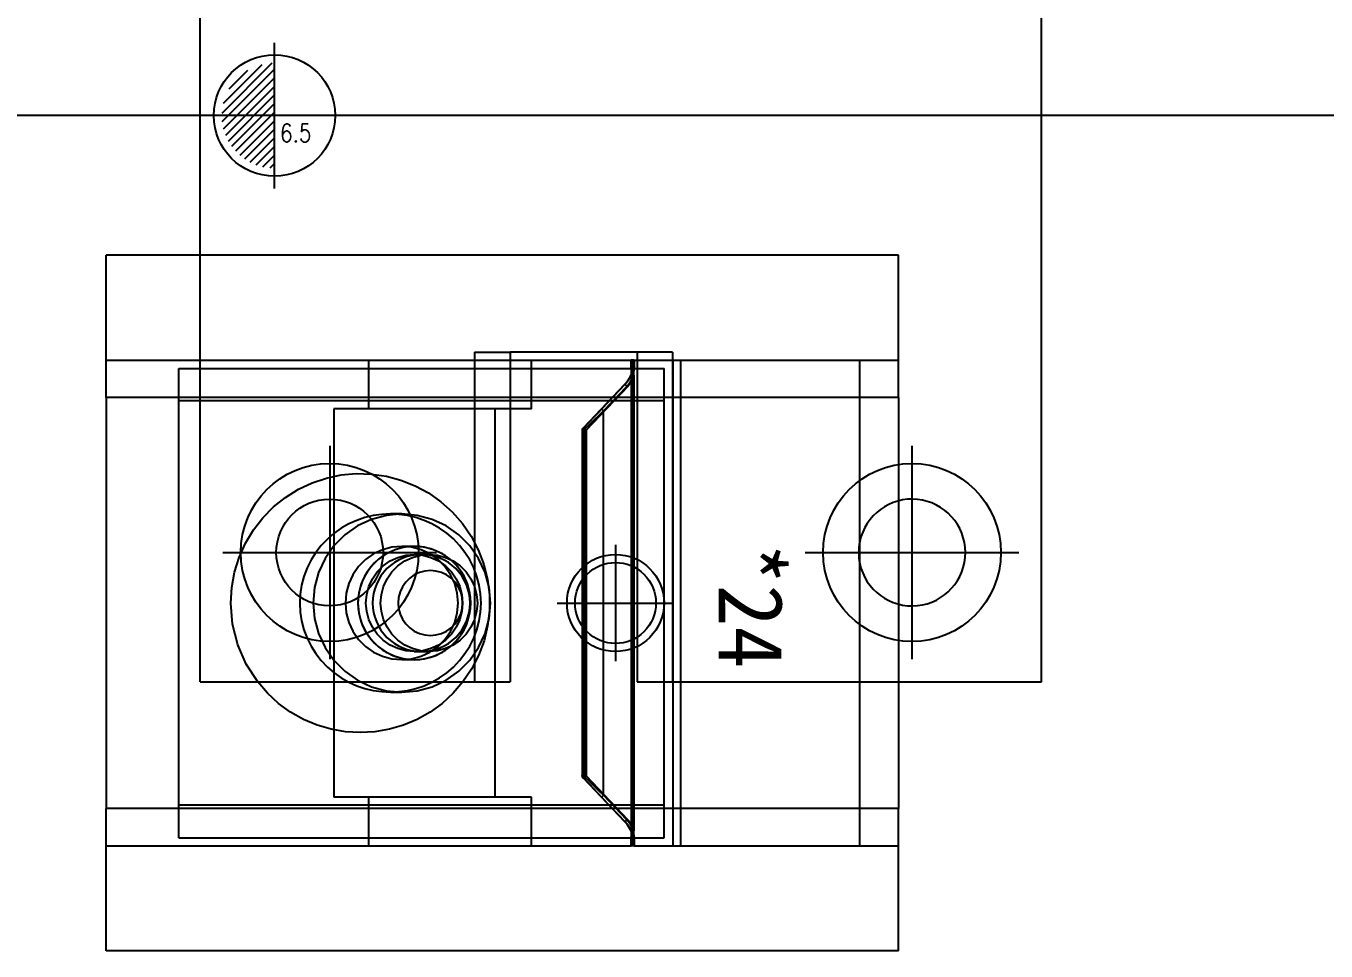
# Model space of a CAD drawing. Header units: millimetres. Extents: x 632 to 3922, y 1402 to 2001.
# Drawn here: x 3127.75 to 3167.94, y 1837.88 to 1866.45 of the extents above; entities that cross this region are included whole.
import ezdxf
from ezdxf.enums import TextEntityAlignment as Align
from ezdxf.lldxf.tags import DXFTag

# ---------------------------------------------------------------- set-up
doc = ezdxf.new("R2010")
doc.units = ezdxf.units.MM
for name, color, linetype in [('4', 4, 'Continuous'), ('7', 7, 'Continuous'), ('8', 8, 'Continuous'), ('CE', 1, 'CENTER'), ('H1', 2, 'HIDDEN')]:
    doc.layers.add(name, color=color, linetype=linetype)
doc.styles.add('JM_Standard', font='', dxfattribs={"height": 3})
doc.styles.add('ROMANS', font='romans.shx', dxfattribs={"width": 0.8, "height": 3})
doc.styles.get('JM_Standard').set_extended_font_data('DotumChe')
tags = doc.linetypes.add('CENTER', pattern=[2, 1.25, -0.25, 0.25, -0.25]).pattern_tags.tags
tags[10:11] = [DXFTag(74, 4), DXFTag(75, 0), DXFTag(340, '0'), DXFTag(46, 1.0), DXFTag(50, 0.0), DXFTag(44, 0.0), DXFTag(45, 0.0)]
tags[8:9] = [DXFTag(74, 4), DXFTag(75, 0), DXFTag(340, '0'), DXFTag(46, 1.0), DXFTag(50, 0.0), DXFTag(44, 0.0), DXFTag(45, 0.0)]
tags[6:7] = [DXFTag(74, 4), DXFTag(75, 0), DXFTag(340, '0'), DXFTag(46, 1.0), DXFTag(50, 0.0), DXFTag(44, 0.0), DXFTag(45, 0.0)]
tags[4:5] = [DXFTag(74, 4), DXFTag(75, 0), DXFTag(340, '0'), DXFTag(46, 1.0), DXFTag(50, 0.0), DXFTag(44, 0.0), DXFTag(45, 0.0)]
tags = doc.linetypes.add('HIDDEN', pattern=[0.375, 0.25, -0.125]).pattern_tags.tags
tags[6:7] = [DXFTag(74, 4), DXFTag(75, 0), DXFTag(340, '0'), DXFTag(46, 1.0), DXFTag(50, 0.0), DXFTag(44, 0.0), DXFTag(45, 0.0)]
tags[4:5] = [DXFTag(74, 4), DXFTag(75, 0), DXFTag(340, '0'), DXFTag(46, 1.0), DXFTag(50, 0.0), DXFTag(44, 0.0), DXFTag(45, 0.0)]

msp = doc.modelspace()

# ---------------------------------------------------------------- hatches: boundary and pattern name
at = {"layer": '4'}
h = msp.add_hatch(dxfattribs=at)
h.set_pattern_fill('LINE', color=256, scale=1.5, angle=45, style=0)
h.set_pattern_definition([(45, (9175.13579, -1811.62432), (-0.1325825215, 0.1325825215), [])])
edge = h.paths.add_edge_path()
edge.add_line((3135.435, 1863.687), (3135.435, 1865.312))
edge.add_arc((3135.435, 1863.687), 1.625, 90, 270)
edge.add_line((3135.435, 1862.062), (3135.435, 1863.687))

# ---------------------------------------------------------------- linework, layer by layer
at = {"layer": '7'}
for p, q in [((3133.14, 1846.187), (3133.14, 1881.187)), ((3159.14, 1846.187), (3159.14, 1881.187)), ((3133.14, 1859.377), (3130.226, 1859.377)), ((3130.226, 1854.977), (3130.226, 1859.377)), ((3142.714, 1856.377), (3142.714, 1856.127)), ((3147.734, 1856.377), (3142.714, 1856.377)), ((3146.641, 1856.377), (3146.641, 1856.127)), ((3147.734, 1856.377), (3147.734, 1856.127)), ((3142.714, 1856.127), (3142.714, 1846.187)), ((3142.714, 1856.127), (3146.461, 1856.127)), ((3146.461, 1855.845), (3146.461, 1855.698)), ((3146.538, 1856.127), (3146.552, 1856.127)), ((3146.552, 1856.127), (3146.552, 1856.08)), ((3146.552, 1856.127), (3147.984, 1856.127)), ((3147.984, 1856.127), (3153.524, 1856.127)), ((3153.524, 1841.127), (3153.524, 1856.127)), ((3144.984, 1854.039), (3146.268, 1855.389)), ((3146.461, 1855.698), (3146.461, 1855.682)), ((3133.14, 1854.977), (3130.226, 1854.977)), ((3130.226, 1854.977), (3130.226, 1842.277)), ((3132.476, 1854.877), (3132.476, 1854.977)), ((3132.476, 1842.377), (3132.476, 1854.877)), ((3133.14, 1854.877), (3132.476, 1854.877)), ((3144.942, 1853.953), (3144.942, 1843.3)), ((3144.981, 1854.036), (3144.967, 1854.02)), ((3154.726, 1851.784), (3154.726, 1848.589)), ((3133.14, 1846.187), (3142.714, 1846.187)), ((3153.524, 1846.187), (3159.14, 1846.187)), ((3154.726, 1846.187), (3154.726, 1842.277)), ((3144.967, 1843.233), (3144.981, 1843.218)), ((3146.268, 1841.864), (3144.984, 1843.215)), ((3138.355, 1842.627), (3137.266, 1842.627)), ((3138.355, 1841.127), (3138.355, 1842.627)), ((3138.355, 1842.277), (3130.226, 1842.277)), ((3130.226, 1837.877), (3130.226, 1842.277)), ((3138.355, 1842.377), (3132.476, 1842.377)), ((3132.476, 1842.277), (3132.476, 1842.377)), ((3154.726, 1842.277), (3153.524, 1842.277)), ((3154.726, 1837.877), (3154.726, 1842.277)), ((3146.461, 1841.571), (3146.461, 1841.555)), ((3146.461, 1841.555), (3146.461, 1841.408)), ((3138.355, 1841.127), (3146.461, 1841.127)), ((3146.538, 1841.127), (3146.552, 1841.127)), ((3146.552, 1841.173), (3146.552, 1841.127)), ((3146.552, 1841.127), (3147.984, 1841.127)), ((3147.984, 1841.127), (3153.524, 1841.127)), ((3154.726, 1837.877), (3130.226, 1837.877))]:
    msp.add_line(p, q, dxfattribs=at)
for points in [[(3146.461, 1855.845, 0), (3146.461, 1856.127, 0)], [(3146.476, 1856.127, 0), (3146.461, 1856.127, 0)], [(3146.465, 1855.69, 0), (3146.476, 1855.718, 0), (3146.488, 1855.75, 0), (3146.499, 1855.785, 0), (3146.505, 1855.807, 0), (3146.514, 1855.84, 0), (3146.523, 1855.882, 0), (3146.531, 1855.929, 0), (3146.537, 1855.971, 0), (3146.54, 1856.007, 0)], [(3146.496, 1856.127, 0), (3146.496, 1856.127, 0), (3146.489, 1856.127, 0), (3146.482, 1856.127, 0), (3146.476, 1856.127, 0)], [(3146.538, 1856.127, 0), (3146.537, 1856.127, 0), (3146.536, 1856.127, 0), (3146.534, 1856.127, 0), (3146.532, 1856.127, 0), (3146.528, 1856.127, 0), (3146.524, 1856.127, 0), (3146.52, 1856.127, 0), (3146.515, 1856.127, 0), (3146.509, 1856.127, 0), (3146.503, 1856.127, 0), (3146.496, 1856.127, 0)], [(3146.54, 1856.007, 0), (3146.541, 1856.026, 0), (3146.542, 1856.042, 0), (3146.542, 1856.057, 0), (3146.542, 1856.07, 0), (3146.542, 1856.08, 0)], [(3146.268, 1855.389, 0), (3146.306, 1855.432, 0), (3146.343, 1855.477, 0), (3146.377, 1855.526, 0), (3146.409, 1855.578, 0), (3146.438, 1855.632, 0), (3146.465, 1855.69, 0)], [(3146.465, 1841.563, 0), (3146.438, 1841.621, 0), (3146.409, 1841.675, 0), (3146.377, 1841.727, 0), (3146.343, 1841.776, 0), (3146.306, 1841.821, 0), (3146.268, 1841.864, 0)], [(3146.461, 1841.127, 0), (3146.461, 1841.408, 0)], [(3146.542, 1841.196, 0), (3146.542, 1841.211, 0), (3146.541, 1841.227, 0), (3146.54, 1841.246, 0), (3146.537, 1841.282, 0), (3146.531, 1841.324, 0), (3146.523, 1841.371, 0), (3146.512, 1841.421, 0), (3146.503, 1841.456, 0), (3146.492, 1841.49, 0), (3146.478, 1841.529, 0), (3146.465, 1841.563, 0)], [(3146.476, 1841.127, 0), (3146.461, 1841.127, 0)], [(3146.496, 1841.127, 0), (3146.496, 1841.127, 0), (3146.489, 1841.127, 0), (3146.482, 1841.127, 0), (3146.476, 1841.127, 0)], [(3146.538, 1841.127, 0), (3146.537, 1841.127, 0), (3146.536, 1841.127, 0), (3146.534, 1841.127, 0), (3146.532, 1841.127, 0), (3146.528, 1841.127, 0), (3146.524, 1841.127, 0), (3146.52, 1841.127, 0), (3146.515, 1841.127, 0), (3146.509, 1841.127, 0), (3146.503, 1841.127, 0), (3146.496, 1841.127, 0)], [(3146.542, 1841.173, 0), (3146.542, 1841.184, 0), (3146.542, 1841.196, 0)]]:
    msp.add_polyline3d(points, dxfattribs=at)
for centre, radius in [((3135.435, 1863.687), 1.875), ((3137.14, 1850.187), 1.65)]:
    msp.add_circle(centre, radius, dxfattribs=at)
for centre, radius, start, end in [((3145.043, 1853.953), 0.1, 138.774, 180), ((3145.057, 1853.969), 0.1, 136.4441, 138.774), ((3155.14, 1850.187), 1.65, 0, 168.2735), ((3155.14, 1850.187), 1.65, 191.7265, 0), ((3145.043, 1843.3), 0.1, 180, 221.226), ((3145.057, 1843.284), 0.1, 221.226, 223.5559)]:
    msp.add_arc(centre, radius, start, end, dxfattribs=at)
at = {"layer": '8'}
for p, q in [((3146.461, 1855.845), (3146.484, 1855.869)), ((3146.484, 1855.869), (3146.52, 1855.869)), ((3146.484, 1855.869), (3146.484, 1855.739)), ((3146.552, 1856.08), (3146.542, 1856.08)), ((3147.984, 1856.127), (3147.984, 1841.127)), ((3146.274, 1855.389), (3145.551, 1854.63)), ((3146.268, 1855.389), (3146.274, 1855.389)), ((3145.603, 1854.561), (3146.326, 1855.32)), ((3145.603, 1842.692), (3145.603, 1854.561)), ((3144.976, 1853.953), (3144.942, 1853.953)), ((3145.019, 1854.073), (3144.97, 1854.023)), ((3144.97, 1854.023), (3144.984, 1854.039)), ((3144.976, 1853.953), (3145.024, 1854.004)), ((3144.976, 1843.3), (3144.976, 1853.953)), ((3145.024, 1854.004), (3145.024, 1843.249)), ((3144.976, 1843.3), (3144.942, 1843.3)), ((3144.984, 1843.215), (3144.97, 1843.231)), ((3144.97, 1843.231), (3145.019, 1843.18)), ((3145.024, 1843.249), (3144.976, 1843.3)), ((3145.551, 1842.623), (3146.274, 1841.864)), ((3146.326, 1841.933), (3145.603, 1842.692)), ((3146.274, 1841.864), (3146.268, 1841.864)), ((3146.484, 1841.385), (3146.461, 1841.408)), ((3146.484, 1841.514), (3146.484, 1841.385)), ((3146.484, 1841.385), (3146.52, 1841.385)), ((3146.542, 1841.173), (3146.552, 1841.173))]:
    msp.add_line(p, q, dxfattribs=at)
for points in [[(3146.552, 1856.08, 0), (3146.55, 1856.028, 0), (3146.546, 1855.971, 0), (3146.537, 1855.91, 0), (3146.523, 1855.845, 0), (3146.504, 1855.777, 0), (3146.479, 1855.707, 0), (3146.448, 1855.637, 0), (3146.411, 1855.571, 0), (3146.37, 1855.507, 0), (3146.324, 1855.446, 0), (3146.274, 1855.389, 0)], [(3146.326, 1855.32, 0), (3146.371, 1855.372, 0), (3146.412, 1855.427, 0), (3146.448, 1855.486, 0), (3146.48, 1855.548, 0), (3146.506, 1855.613, 0), (3146.528, 1855.681, 0), (3146.544, 1855.746, 0), (3146.555, 1855.812, 0), (3146.561, 1855.878, 0), (3146.563, 1855.945, 0), (3146.56, 1856.012, 0), (3146.552, 1856.08, 0)], [(3146.476, 1856.127, 0), (3146.484, 1855.869, 0)], [(3146.538, 1856.016, 0), (3146.538, 1856.127, 0)], [(3146.538, 1855.982, 0), (3146.538, 1856.016, 0)], [(3146.274, 1855.389, 0), (3146.273, 1855.388, 0), (3146.273, 1855.387, 0), (3146.274, 1855.385, 0), (3146.274, 1855.383, 0), (3146.275, 1855.381, 0), (3146.277, 1855.378, 0), (3146.278, 1855.376, 0), (3146.28, 1855.372, 0), (3146.283, 1855.369, 0), (3146.285, 1855.365, 0), (3146.288, 1855.362, 0), (3146.292, 1855.357, 0), (3146.295, 1855.353, 0), (3146.299, 1855.349, 0), (3146.303, 1855.344, 0), (3146.307, 1855.34, 0), (3146.312, 1855.335, 0), (3146.316, 1855.33, 0), (3146.321, 1855.325, 0), (3146.326, 1855.32, 0)], [(3145.551, 1854.63, 0), (3145.424, 1854.496, 0), (3145.292, 1854.358, 0), (3145.156, 1854.216, 0), (3145.019, 1854.073, 0)], [(3145.024, 1854.004, 0), (3145.171, 1854.145, 0), (3145.318, 1854.286, 0), (3145.462, 1854.425, 0), (3145.603, 1854.561, 0)], [(3145.551, 1854.63, 0), (3145.551, 1854.627, 0), (3145.553, 1854.622, 0), (3145.557, 1854.615, 0), (3145.563, 1854.606, 0), (3145.57, 1854.596, 0), (3145.58, 1854.585, 0), (3145.591, 1854.574, 0), (3145.603, 1854.562, 0), (3145.603, 1854.561, 0)], [(3144.976, 1853.953, 0), (3144.969, 1853.967, 0), (3144.964, 1853.981, 0), (3144.962, 1853.993, 0), (3144.962, 1854.005, 0), (3144.965, 1854.014, 0), (3144.97, 1854.022, 0), (3144.97, 1854.023, 0)], [(3144.97, 1854.023, 0), (3144.967, 1854.02, 0)], [(3144.981, 1854.036, 0), (3144.984, 1854.039, 0)], [(3145.019, 1854.073, 0), (3145.014, 1854.065, 0), (3145.011, 1854.056, 0), (3145.011, 1854.044, 0), (3145.013, 1854.032, 0), (3145.017, 1854.018, 0), (3145.024, 1854.005, 0), (3145.024, 1854.004, 0)], [(3144.97, 1843.231, 0), (3144.965, 1843.238, 0), (3144.962, 1843.248, 0), (3144.962, 1843.259, 0), (3144.964, 1843.272, 0), (3144.968, 1843.285, 0), (3144.975, 1843.299, 0), (3144.976, 1843.3, 0)], [(3144.97, 1843.231, 0), (3144.967, 1843.233, 0)], [(3144.981, 1843.218, 0), (3144.984, 1843.215, 0)], [(3145.024, 1843.249, 0), (3145.018, 1843.235, 0), (3145.013, 1843.222, 0), (3145.011, 1843.209, 0), (3145.011, 1843.198, 0), (3145.014, 1843.188, 0), (3145.019, 1843.18, 0), (3145.019, 1843.18, 0)], [(3145.019, 1843.18, 0), (3145.156, 1843.037, 0), (3145.292, 1842.895, 0), (3145.424, 1842.757, 0), (3145.551, 1842.623, 0)], [(3145.603, 1842.692, 0), (3145.462, 1842.828, 0), (3145.318, 1842.967, 0), (3145.171, 1843.108, 0), (3145.024, 1843.249, 0)], [(3145.603, 1842.692, 0), (3145.591, 1842.68, 0), (3145.58, 1842.668, 0), (3145.571, 1842.657, 0), (3145.563, 1842.647, 0), (3145.557, 1842.639, 0), (3145.553, 1842.632, 0), (3145.551, 1842.626, 0), (3145.551, 1842.623, 0), (3145.551, 1842.623, 0)], [(3146.326, 1841.933, 0), (3146.321, 1841.928, 0), (3146.316, 1841.923, 0), (3146.312, 1841.918, 0), (3146.307, 1841.914, 0), (3146.303, 1841.909, 0), (3146.299, 1841.904, 0), (3146.295, 1841.9, 0), (3146.292, 1841.896, 0), (3146.288, 1841.892, 0), (3146.285, 1841.888, 0), (3146.283, 1841.884, 0), (3146.28, 1841.881, 0), (3146.278, 1841.878, 0), (3146.277, 1841.875, 0), (3146.275, 1841.872, 0), (3146.274, 1841.87, 0), (3146.274, 1841.868, 0), (3146.273, 1841.866, 0), (3146.273, 1841.865, 0), (3146.274, 1841.864, 0)], [(3146.274, 1841.864, 0), (3146.312, 1841.821, 0), (3146.352, 1841.772, 0), (3146.391, 1841.715, 0), (3146.424, 1841.66, 0), (3146.453, 1841.604, 0), (3146.479, 1841.547, 0), (3146.503, 1841.481, 0), (3146.521, 1841.415, 0), (3146.535, 1841.352, 0), (3146.545, 1841.29, 0), (3146.55, 1841.23, 0), (3146.552, 1841.173, 0)], [(3146.552, 1841.173, 0), (3146.56, 1841.241, 0), (3146.563, 1841.309, 0), (3146.561, 1841.375, 0), (3146.555, 1841.442, 0), (3146.544, 1841.507, 0), (3146.528, 1841.572, 0), (3146.506, 1841.64, 0), (3146.48, 1841.706, 0), (3146.448, 1841.767, 0), (3146.412, 1841.826, 0), (3146.371, 1841.881, 0), (3146.326, 1841.933, 0)], [(3146.484, 1841.385, 0), (3146.476, 1841.127, 0)], [(3146.538, 1841.179, 0), (3146.538, 1841.271, 0)], [(3146.538, 1841.127, 0), (3146.538, 1841.179, 0)]]:
    msp.add_polyline3d(points, dxfattribs=at)
at = {"layer": 'CE'}
for p, q in [((3135.435, 1861.437), (3135.435, 1865.937)), ((3208.123, 1863.687), (3041.82, 1863.687)), ((3137.685, 1863.687), (3133.185, 1863.687)), ((3137.14, 1853.487), (3137.14, 1846.887)), ((3155.14, 1853.487), (3155.14, 1846.887)), ((3133.84, 1850.187), (3140.44, 1850.187)), ((3145.976, 1850.427), (3145.976, 1846.827)), ((3151.84, 1850.187), (3158.44, 1850.187)), ((3144.176, 1848.627), (3147.776, 1848.627))]:
    msp.add_line(p, q, dxfattribs=at)
at = {"layer": 'H1'}
for p, q in [((3154.726, 1859.377), (3133.14, 1859.377)), ((3154.726, 1854.977), (3154.726, 1859.377)), ((3141.62, 1856.377), (3142.714, 1856.377)), ((3141.62, 1856.377), (3141.62, 1856.127)), ((3130.226, 1856.127), (3133.14, 1856.127)), ((3132.476, 1855.877), (3133.14, 1855.877)), ((3132.476, 1854.977), (3132.476, 1855.877)), ((3133.14, 1856.127), (3138.355, 1856.127)), ((3133.14, 1855.877), (3138.355, 1855.877)), ((3138.355, 1854.627), (3138.355, 1856.127)), ((3138.355, 1856.127), (3142.714, 1856.127)), ((3138.355, 1855.877), (3142.714, 1855.877)), ((3141.62, 1856.127), (3141.62, 1846.187)), ((3142.714, 1855.877), (3146.641, 1855.877)), ((3143.375, 1854.627), (3143.375, 1856.127)), ((3146.52, 1855.869), (3146.538, 1855.869)), ((3146.538, 1841.385), (3146.538, 1855.869)), ((3146.641, 1856.127), (3146.641, 1846.187)), ((3146.641, 1855.877), (3147.476, 1855.877)), ((3147.476, 1854.977), (3147.476, 1855.877)), ((3147.734, 1856.127), (3147.734, 1846.187)), ((3147.744, 1856.127), (3147.744, 1841.127)), ((3153.524, 1856.127), (3154.726, 1856.127)), ((3146.461, 1855.682), (3146.461, 1841.571)), ((3146.484, 1855.739), (3146.484, 1841.514)), ((3146.542, 1855.662), (3146.542, 1841.591)), ((3138.355, 1854.977), (3133.14, 1854.977)), ((3142.714, 1854.977), (3138.355, 1854.977)), ((3145.876, 1854.977), (3142.714, 1854.977)), ((3146.357, 1855.32), (3145.072, 1853.969)), ((3146.461, 1854.977), (3145.876, 1854.977)), ((3146.542, 1854.977), (3146.461, 1854.977)), ((3146.641, 1854.977), (3146.542, 1854.977)), ((3147.744, 1854.977), (3146.641, 1854.977)), ((3147.476, 1854.877), (3147.476, 1854.977)), ((3153.524, 1854.977), (3147.744, 1854.977)), ((3154.726, 1854.977), (3153.524, 1854.977)), ((3154.726, 1854.977), (3154.726, 1851.784)), ((3138.355, 1854.877), (3133.14, 1854.877)), ((3137.266, 1854.627), (3137.266, 1851.832)), ((3138.355, 1854.627), (3137.266, 1854.627)), ((3142.714, 1854.877), (3138.355, 1854.877)), ((3142.714, 1854.627), (3138.355, 1854.627)), ((3142.247, 1854.627), (3142.247, 1846.187)), ((3145.781, 1854.877), (3142.714, 1854.877)), ((3143.375, 1854.627), (3142.714, 1854.627)), ((3146.461, 1854.877), (3145.781, 1854.877)), ((3146.542, 1854.877), (3146.461, 1854.877)), ((3146.641, 1854.877), (3146.542, 1854.877)), ((3147.476, 1854.877), (3146.641, 1854.877)), ((3147.476, 1846.187), (3147.476, 1854.877)), ((3144.959, 1853.969), (3144.945, 1853.953)), ((3144.945, 1853.953), (3144.945, 1843.3)), ((3144.959, 1853.969), (3145.072, 1853.969)), ((3144.959, 1843.284), (3144.959, 1853.969)), ((3145.072, 1853.969), (3145.072, 1843.284)), ((3137.266, 1851.832), (3137.266, 1848.541)), ((3139.368, 1851.377), (3139.016, 1851.377)), ((3139.756, 1850.377), (3139.368, 1850.377)), ((3139.756, 1850.377), (3139.756, 1850.377)), ((3139.756, 1850.377), (3139.756, 1850.377)), ((3139.974, 1850.127), (3139.756, 1850.127)), ((3139.974, 1850.127), (3139.756, 1850.127)), ((3140.209, 1850.127), (3139.974, 1850.127)), ((3137.266, 1848.541), (3137.266, 1846.187)), ((3154.726, 1848.589), (3154.726, 1846.187)), ((3139.756, 1847.127), (3139.974, 1847.127)), ((3139.756, 1847.127), (3139.974, 1847.127)), ((3139.974, 1847.127), (3140.209, 1847.126)), ((3139.368, 1846.877), (3139.756, 1846.876)), ((3139.756, 1846.876), (3139.756, 1846.876)), ((3139.756, 1846.876), (3139.756, 1846.876)), ((3137.266, 1846.187), (3137.266, 1842.627)), ((3142.247, 1846.187), (3142.247, 1842.627)), ((3146.641, 1846.187), (3147.734, 1846.187)), ((3147.476, 1842.377), (3147.476, 1846.187)), ((3147.734, 1846.187), (3147.744, 1846.187)), ((3147.744, 1846.187), (3153.524, 1846.187)), ((3139.016, 1845.877), (3139.368, 1845.877)), ((3144.945, 1843.3), (3144.959, 1843.284)), ((3144.959, 1843.284), (3145.072, 1843.284)), ((3145.072, 1843.284), (3146.357, 1841.933)), ((3143.375, 1842.627), (3138.355, 1842.627)), ((3143.375, 1841.127), (3143.375, 1842.627)), ((3132.476, 1841.377), (3132.476, 1842.277)), ((3145.781, 1842.377), (3138.355, 1842.377)), ((3145.876, 1842.277), (3138.355, 1842.277)), ((3146.461, 1842.377), (3145.781, 1842.377)), ((3146.461, 1842.277), (3145.876, 1842.277)), ((3146.542, 1842.377), (3146.461, 1842.377)), ((3146.542, 1842.277), (3146.461, 1842.277)), ((3147.476, 1842.377), (3146.542, 1842.377)), ((3147.744, 1842.277), (3146.542, 1842.277)), ((3147.476, 1842.277), (3147.476, 1842.377)), ((3147.476, 1841.377), (3147.476, 1842.277)), ((3153.524, 1842.277), (3147.744, 1842.277)), ((3132.476, 1841.377), (3138.355, 1841.377)), ((3138.355, 1841.377), (3147.476, 1841.377)), ((3146.52, 1841.385), (3146.538, 1841.385)), ((3130.226, 1841.127), (3138.355, 1841.127)), ((3153.524, 1841.127), (3154.726, 1841.127))]:
    msp.add_line(p, q, dxfattribs=at)
for points in [[(3146.538, 1855.915, 0), (3146.538, 1855.982, 0)], [(3146.538, 1855.869, 0), (3146.538, 1855.915, 0)], [(3146.542, 1855.662, 0), (3146.528, 1855.613, 0), (3146.512, 1855.566, 0), (3146.492, 1855.52, 0), (3146.471, 1855.477, 0), (3146.446, 1855.435, 0), (3146.419, 1855.395, 0), (3146.389, 1855.357, 0), (3146.357, 1855.32, 0)], [(3146.542, 1855.662, 0), (3146.538, 1855.664, 0), (3146.534, 1855.665, 0), (3146.529, 1855.667, 0), (3146.525, 1855.669, 0), (3146.52, 1855.671, 0), (3146.515, 1855.673, 0), (3146.51, 1855.675, 0), (3146.506, 1855.677, 0), (3146.501, 1855.679, 0), (3146.497, 1855.68, 0), (3146.493, 1855.682, 0), (3146.489, 1855.683, 0), (3146.485, 1855.685, 0), (3146.481, 1855.686, 0), (3146.478, 1855.687, 0), (3146.475, 1855.688, 0), (3146.473, 1855.689, 0), (3146.47, 1855.689, 0), (3146.469, 1855.69, 0), (3146.467, 1855.69, 0), (3146.466, 1855.69, 0), (3146.465, 1855.69, 0), (3146.465, 1855.69, 0), (3146.465, 1855.69, 0)], [(3144.967, 1854.02, 0), (3144.957, 1854.006, 0), (3144.95, 1853.991, 0), (3144.946, 1853.975, 0), (3144.944, 1853.958, 0), (3144.945, 1853.953, 0)], [(3144.959, 1853.969, 0), (3144.959, 1853.986, 0), (3144.963, 1854.003, 0), (3144.969, 1854.018, 0), (3144.978, 1854.032, 0), (3144.981, 1854.036, 0)], [(3144.984, 1854.039, 0), (3144.986, 1854.039, 0), (3144.991, 1854.037, 0), (3144.997, 1854.034, 0), (3145.005, 1854.028, 0), (3145.015, 1854.021, 0), (3145.026, 1854.012, 0), (3145.038, 1854.001, 0), (3145.051, 1853.99, 0), (3145.063, 1853.978, 0), (3145.072, 1853.969, 0)], [(3134.085, 1848.627, 0), (3134.114, 1849.106, 0), (3134.2, 1849.579, 0), (3134.342, 1850.037, 0), (3134.537, 1850.474, 0), (3134.783, 1850.883, 0), (3135.074, 1851.259, 0), (3135.406, 1851.596, 0), (3135.774, 1851.891, 0), (3136.173, 1852.14, 0), (3136.598, 1852.34, 0), (3137.042, 1852.488, 0), (3137.499, 1852.583, 0), (3137.963, 1852.625, 0), (3138.429, 1852.612, 0), (3138.891, 1852.545, 0), (3139.343, 1852.424, 0), (3139.778, 1852.251, 0), (3140.191, 1852.028, 0), (3140.576, 1851.756, 0), (3140.928, 1851.441, 0), (3141.241, 1851.084, 0), (3141.511, 1850.692, 0), (3141.733, 1850.269, 0), (3141.903, 1849.821, 0), (3142.018, 1849.355, 0), (3142.077, 1848.878, 0), (3142.079, 1848.397, 0), (3142.022, 1847.92, 0), (3141.91, 1847.454, 0), (3141.742, 1847.005, 0), (3141.522, 1846.581, 0), (3141.255, 1846.187, 0)], [(3139.016, 1851.377, 0), (3138.75, 1851.364, 0), (3138.487, 1851.327, 0), (3138.228, 1851.266, 0), (3137.975, 1851.18, 0), (3137.73, 1851.07, 0), (3137.496, 1850.937, 0), (3137.274, 1850.781, 0), (3137.068, 1850.604, 0), (3136.879, 1850.407, 0), (3136.71, 1850.191, 0), (3136.563, 1849.958, 0), (3136.439, 1849.71, 0), (3136.341, 1849.45, 0), (3136.27, 1849.181, 0), (3136.227, 1848.905, 0), (3136.212, 1848.627, 0), (3136.227, 1848.348, 0), (3136.27, 1848.072, 0), (3136.341, 1847.803, 0), (3136.439, 1847.543, 0), (3136.563, 1847.295, 0), (3136.71, 1847.062, 0), (3136.879, 1846.846, 0), (3137.068, 1846.649, 0), (3137.274, 1846.472, 0), (3137.496, 1846.316, 0), (3137.73, 1846.183, 0), (3137.975, 1846.073, 0), (3138.228, 1845.988, 0), (3138.487, 1845.926, 0), (3138.75, 1845.889, 0), (3139.016, 1845.877, 0)], [(3139.368, 1851.377, 0), (3138.893, 1851.335, 0), (3138.431, 1851.211, 0), (3137.999, 1851.008, 0), (3137.607, 1850.733, 0), (3137.27, 1850.394, 0), (3136.996, 1850.001, 0), (3136.794, 1849.567, 0), (3136.671, 1849.104, 0), (3136.629, 1848.627, 0)], [(3141.82, 1848.627, 0), (3141.805, 1848.906, 0), (3141.762, 1849.181, 0), (3141.691, 1849.451, 0), (3141.593, 1849.71, 0), (3141.469, 1849.958, 0), (3141.322, 1850.191, 0), (3141.153, 1850.407, 0), (3140.964, 1850.605, 0), (3140.758, 1850.782, 0), (3140.536, 1850.937, 0), (3140.302, 1851.07, 0), (3140.057, 1851.18, 0), (3139.804, 1851.266, 0), (3139.545, 1851.327, 0), (3139.281, 1851.364, 0), (3139.016, 1851.377, 0)], [(3139.368, 1845.877, 0), (3139.844, 1845.918, 0), (3140.305, 1846.042, 0), (3140.738, 1846.245, 0), (3141.129, 1846.52, 0), (3141.467, 1846.859, 0), (3141.741, 1847.251, 0), (3141.943, 1847.686, 0), (3142.066, 1848.149, 0), (3142.108, 1848.626, 0), (3142.066, 1849.104, 0), (3141.943, 1849.567, 0), (3141.741, 1850.001, 0), (3141.467, 1850.394, 0), (3141.13, 1850.733, 0), (3140.738, 1851.008, 0), (3140.306, 1851.211, 0), (3139.844, 1851.335, 0), (3139.369, 1851.377, 0), (3139.368, 1851.377, 0)], [(3139.368, 1850.377, 0), (3139.065, 1850.35, 0), (3138.772, 1850.271, 0), (3138.496, 1850.142, 0), (3138.248, 1849.967, 0), (3138.033, 1849.751, 0), (3137.859, 1849.501, 0), (3137.73, 1849.225, 0), (3137.652, 1848.93, 0), (3137.625, 1848.627, 0)], [(3139.756, 1850.377, 0), (3139.453, 1850.35, 0), (3139.159, 1850.271, 0), (3138.884, 1850.142, 0), (3138.635, 1849.967, 0), (3138.42, 1849.751, 0), (3138.246, 1849.501, 0), (3138.118, 1849.225, 0), (3138.039, 1848.93, 0), (3138.013, 1848.627, 0)], [(3139.756, 1850.377, 0), (3139.585, 1850.368, 0), (3139.416, 1850.343, 0), (3139.25, 1850.301, 0), (3139.089, 1850.243, 0), (3138.934, 1850.17, 0), (3138.787, 1850.081, 0), (3138.65, 1849.979, 0), (3138.523, 1849.864, 0), (3138.408, 1849.737, 0), (3138.306, 1849.599, 0), (3138.218, 1849.451, 0), (3138.145, 1849.296, 0), (3138.088, 1849.134, 0), (3138.046, 1848.968, 0), (3138.021, 1848.798, 0), (3138.013, 1848.627, 0), (3138.021, 1848.455, 0), (3138.046, 1848.285, 0), (3138.088, 1848.119, 0), (3138.145, 1847.957, 0), (3138.218, 1847.802, 0), (3138.306, 1847.654, 0), (3138.408, 1847.517, 0), (3138.523, 1847.389, 0), (3138.65, 1847.274, 0), (3138.787, 1847.172, 0), (3138.934, 1847.083, 0), (3139.089, 1847.01, 0), (3139.25, 1846.952, 0), (3139.416, 1846.91, 0), (3139.585, 1846.885, 0), (3139.756, 1846.876, 0)], [(3139.756, 1850.377, 0), (3139.453, 1850.35, 0), (3139.159, 1850.271, 0), (3138.884, 1850.142, 0), (3138.635, 1849.967, 0), (3138.42, 1849.751, 0), (3138.246, 1849.501, 0), (3138.118, 1849.225, 0), (3138.039, 1848.93, 0), (3138.013, 1848.627, 0)], [(3139.368, 1846.877, 0), (3139.671, 1846.903, 0), (3139.964, 1846.982, 0), (3140.24, 1847.111, 0), (3140.489, 1847.286, 0), (3140.704, 1847.501, 0), (3140.878, 1847.751, 0), (3141.007, 1848.028, 0), (3141.085, 1848.322, 0), (3141.112, 1848.626, 0), (3141.085, 1848.93, 0), (3141.007, 1849.225, 0), (3140.879, 1849.501, 0), (3140.704, 1849.751, 0), (3140.49, 1849.967, 0), (3140.241, 1850.142, 0), (3139.965, 1850.271, 0), (3139.672, 1850.35, 0), (3139.369, 1850.377, 0), (3139.368, 1850.377, 0)], [(3139.756, 1846.876, 0), (3140.058, 1846.903, 0), (3140.352, 1846.982, 0), (3140.627, 1847.111, 0), (3140.876, 1847.286, 0), (3141.091, 1847.501, 0), (3141.266, 1847.751, 0), (3141.394, 1848.027, 0), (3141.473, 1848.322, 0), (3141.5, 1848.626, 0), (3141.473, 1848.93, 0), (3141.395, 1849.225, 0), (3141.266, 1849.501, 0), (3141.092, 1849.751, 0), (3140.877, 1849.967, 0), (3140.628, 1850.142, 0), (3140.353, 1850.271, 0), (3140.059, 1850.35, 0), (3139.757, 1850.377, 0), (3139.756, 1850.377, 0)], [(3141.5, 1848.627, 0), (3141.491, 1848.798, 0), (3141.466, 1848.968, 0), (3141.424, 1849.135, 0), (3141.367, 1849.296, 0), (3141.294, 1849.452, 0), (3141.206, 1849.599, 0), (3141.104, 1849.737, 0), (3140.989, 1849.864, 0), (3140.862, 1849.98, 0), (3140.724, 1850.082, 0), (3140.578, 1850.17, 0), (3140.423, 1850.244, 0), (3140.262, 1850.301, 0), (3140.096, 1850.343, 0), (3139.926, 1850.368, 0), (3139.756, 1850.377, 0)], [(3139.756, 1846.876, 0), (3140.058, 1846.903, 0), (3140.352, 1846.982, 0), (3140.627, 1847.111, 0), (3140.876, 1847.286, 0), (3141.091, 1847.501, 0), (3141.266, 1847.751, 0), (3141.394, 1848.027, 0), (3141.473, 1848.322, 0), (3141.5, 1848.626, 0), (3141.473, 1848.93, 0), (3141.395, 1849.225, 0), (3141.266, 1849.501, 0), (3141.092, 1849.751, 0), (3140.877, 1849.967, 0), (3140.628, 1850.142, 0), (3140.353, 1850.271, 0), (3140.059, 1850.35, 0), (3139.757, 1850.377, 0), (3139.756, 1850.377, 0)], [(3138.262, 1848.627, 0), (3138.285, 1848.887, 0), (3138.352, 1849.14, 0), (3138.462, 1849.377, 0), (3138.611, 1849.591, 0), (3138.796, 1849.776, 0), (3139.009, 1849.926, 0), (3139.245, 1850.036, 0), (3139.497, 1850.104, 0), (3139.756, 1850.127, 0)], [(3138.262, 1848.627, 0), (3138.285, 1848.887, 0), (3138.352, 1849.14, 0), (3138.462, 1849.377, 0), (3138.611, 1849.591, 0), (3138.796, 1849.776, 0), (3139.009, 1849.926, 0), (3139.245, 1850.036, 0), (3139.497, 1850.104, 0), (3139.756, 1850.127, 0)], [(3139.974, 1850.127, 0), (3139.827, 1850.119, 0), (3139.681, 1850.098, 0), (3139.538, 1850.062, 0), (3139.4, 1850.013, 0), (3139.266, 1849.951, 0), (3139.14, 1849.875, 0), (3139.021, 1849.788, 0), (3138.911, 1849.689, 0), (3138.812, 1849.58, 0), (3138.723, 1849.462, 0), (3138.647, 1849.336, 0), (3138.584, 1849.202, 0), (3138.534, 1849.063, 0), (3138.497, 1848.92, 0), (3138.476, 1848.774, 0), (3138.468, 1848.627, 0), (3138.476, 1848.479, 0), (3138.497, 1848.333, 0), (3138.534, 1848.19, 0), (3138.584, 1848.051, 0), (3138.647, 1847.917, 0), (3138.723, 1847.791, 0), (3138.812, 1847.673, 0), (3138.911, 1847.564, 0), (3139.021, 1847.465, 0), (3139.14, 1847.378, 0), (3139.266, 1847.303, 0), (3139.4, 1847.24, 0), (3139.538, 1847.191, 0), (3139.681, 1847.155, 0), (3139.827, 1847.134, 0), (3139.974, 1847.127, 0)], [(3138.715, 1848.627, 0), (3138.738, 1848.887, 0), (3138.805, 1849.14, 0), (3138.915, 1849.377, 0), (3139.065, 1849.591, 0), (3139.249, 1849.776, 0), (3139.462, 1849.926, 0), (3139.698, 1850.036, 0), (3139.95, 1850.104, 0), (3140.209, 1850.127, 0)], [(3139.756, 1850.127, 0), (3140.015, 1850.104, 0), (3140.267, 1850.036, 0), (3140.503, 1849.926, 0), (3140.716, 1849.776, 0), (3140.901, 1849.591, 0), (3141.05, 1849.377, 0), (3141.16, 1849.14, 0), (3141.228, 1848.887, 0), (3141.25, 1848.627, 0), (3141.228, 1848.366, 0), (3141.16, 1848.114, 0), (3141.05, 1847.877, 0), (3140.901, 1847.663, 0), (3140.717, 1847.478, 0), (3140.503, 1847.328, 0), (3140.267, 1847.217, 0), (3140.016, 1847.149, 0), (3139.756, 1847.127, 0), (3139.756, 1847.127, 0)], [(3139.756, 1850.127, 0), (3140.015, 1850.104, 0), (3140.267, 1850.036, 0), (3140.503, 1849.926, 0), (3140.716, 1849.776, 0), (3140.901, 1849.591, 0), (3141.05, 1849.377, 0), (3141.16, 1849.14, 0), (3141.228, 1848.887, 0), (3141.25, 1848.627, 0), (3141.228, 1848.366, 0), (3141.16, 1848.114, 0), (3141.05, 1847.877, 0), (3140.901, 1847.663, 0), (3140.717, 1847.478, 0), (3140.503, 1847.328, 0), (3140.267, 1847.217, 0), (3140.016, 1847.149, 0), (3139.756, 1847.127, 0), (3139.756, 1847.127, 0)], [(3141.48, 1848.627, 0), (3141.473, 1848.774, 0), (3141.451, 1848.92, 0), (3141.415, 1849.064, 0), (3141.364, 1849.203, 0), (3141.301, 1849.336, 0), (3141.225, 1849.462, 0), (3141.136, 1849.58, 0), (3141.037, 1849.689, 0), (3140.927, 1849.788, 0), (3140.808, 1849.875, 0), (3140.682, 1849.951, 0), (3140.548, 1850.013, 0), (3140.409, 1850.063, 0), (3140.267, 1850.098, 0), (3140.121, 1850.119, 0), (3139.974, 1850.127, 0)], [(3140.209, 1850.127, 0), (3140.469, 1850.104, 0), (3140.72, 1850.036, 0), (3140.956, 1849.926, 0), (3141.17, 1849.776, 0), (3141.354, 1849.591, 0), (3141.503, 1849.377, 0), (3141.614, 1849.14, 0), (3141.681, 1848.887, 0), (3141.704, 1848.627, 0), (3141.681, 1848.366, 0), (3141.614, 1848.114, 0), (3141.504, 1847.877, 0), (3141.354, 1847.662, 0), (3141.17, 1847.478, 0), (3140.957, 1847.328, 0), (3140.721, 1847.217, 0), (3140.469, 1847.149, 0), (3140.21, 1847.126, 0), (3140.209, 1847.126, 0)], [(3134.916, 1846.187, 0), (3134.561, 1846.734, 0), (3134.3, 1847.334, 0), (3134.139, 1847.971, 0), (3134.085, 1848.627, 0)], [(3136.629, 1848.627, 0), (3136.671, 1848.149, 0), (3136.794, 1847.686, 0), (3136.996, 1847.252, 0), (3137.27, 1846.859, 0), (3137.608, 1846.52, 0), (3137.999, 1846.245, 0), (3138.432, 1846.042, 0), (3138.893, 1845.918, 0), (3139.368, 1845.877, 0)], [(3137.625, 1848.627, 0), (3137.652, 1848.323, 0), (3137.73, 1848.028, 0), (3137.859, 1847.752, 0), (3138.033, 1847.502, 0), (3138.248, 1847.286, 0), (3138.497, 1847.111, 0), (3138.772, 1846.982, 0), (3139.066, 1846.903, 0), (3139.368, 1846.877, 0)], [(3138.013, 1848.627, 0), (3138.039, 1848.323, 0), (3138.118, 1848.028, 0), (3138.246, 1847.752, 0), (3138.421, 1847.502, 0), (3138.635, 1847.286, 0), (3138.884, 1847.111, 0), (3139.16, 1846.982, 0), (3139.453, 1846.903, 0), (3139.756, 1846.876, 0)], [(3138.013, 1848.627, 0), (3138.039, 1848.323, 0), (3138.118, 1848.028, 0), (3138.246, 1847.752, 0), (3138.421, 1847.502, 0), (3138.635, 1847.286, 0), (3138.884, 1847.111, 0), (3139.16, 1846.982, 0), (3139.453, 1846.903, 0), (3139.756, 1846.876, 0)], [(3139.756, 1847.127, 0), (3139.496, 1847.149, 0), (3139.245, 1847.217, 0), (3139.009, 1847.328, 0), (3138.795, 1847.478, 0), (3138.611, 1847.663, 0), (3138.462, 1847.877, 0), (3138.352, 1848.114, 0), (3138.284, 1848.366, 0), (3138.262, 1848.627, 0)], [(3139.756, 1847.127, 0), (3139.496, 1847.149, 0), (3139.245, 1847.217, 0), (3139.009, 1847.328, 0), (3138.795, 1847.478, 0), (3138.611, 1847.663, 0), (3138.462, 1847.877, 0), (3138.352, 1848.114, 0), (3138.284, 1848.366, 0), (3138.262, 1848.627, 0)], [(3140.209, 1847.126, 0), (3139.95, 1847.149, 0), (3139.698, 1847.217, 0), (3139.462, 1847.328, 0), (3139.249, 1847.478, 0), (3139.064, 1847.662, 0), (3138.915, 1847.877, 0), (3138.805, 1848.114, 0), (3138.738, 1848.366, 0), (3138.715, 1848.627, 0)], [(3139.016, 1845.877, 0), (3139.281, 1845.889, 0), (3139.545, 1845.926, 0), (3139.804, 1845.988, 0), (3140.057, 1846.073, 0), (3140.302, 1846.183, 0), (3140.536, 1846.316, 0), (3140.758, 1846.472, 0), (3140.964, 1846.649, 0), (3141.153, 1846.846, 0), (3141.322, 1847.062, 0), (3141.469, 1847.295, 0), (3141.593, 1847.543, 0), (3141.691, 1847.803, 0), (3141.762, 1848.072, 0), (3141.805, 1848.348, 0), (3141.82, 1848.627, 0)], [(3139.756, 1846.876, 0), (3139.926, 1846.885, 0), (3140.096, 1846.91, 0), (3140.262, 1846.952, 0), (3140.423, 1847.01, 0), (3140.578, 1847.083, 0), (3140.724, 1847.171, 0), (3140.862, 1847.274, 0), (3140.989, 1847.389, 0), (3141.104, 1847.516, 0), (3141.206, 1847.654, 0), (3141.294, 1847.801, 0), (3141.367, 1847.957, 0), (3141.424, 1848.118, 0), (3141.466, 1848.285, 0), (3141.491, 1848.455, 0), (3141.5, 1848.627, 0)], [(3139.974, 1847.127, 0), (3140.121, 1847.134, 0), (3140.267, 1847.155, 0), (3140.409, 1847.191, 0), (3140.548, 1847.24, 0), (3140.682, 1847.302, 0), (3140.808, 1847.378, 0), (3140.927, 1847.465, 0), (3141.037, 1847.564, 0), (3141.136, 1847.673, 0), (3141.225, 1847.791, 0), (3141.301, 1847.917, 0), (3141.364, 1848.051, 0), (3141.415, 1848.19, 0), (3141.451, 1848.333, 0), (3141.473, 1848.479, 0), (3141.48, 1848.627, 0)], [(3141.255, 1846.187, 0), (3140.953, 1845.837, 0), (3140.613, 1845.527, 0), (3140.242, 1845.258, 0), (3139.843, 1845.033, 0), (3139.423, 1844.857, 0), (3138.986, 1844.729, 0), (3138.538, 1844.652, 0), (3138.085, 1844.627, 0), (3137.632, 1844.652, 0), (3137.185, 1844.729, 0), (3136.748, 1844.857, 0), (3136.328, 1845.033, 0), (3135.929, 1845.258, 0), (3135.557, 1845.527, 0), (3135.218, 1845.837, 0), (3134.916, 1846.187, 0)], [(3144.967, 1843.233, 0), (3144.957, 1843.247, 0), (3144.95, 1843.262, 0), (3144.946, 1843.278, 0), (3144.944, 1843.295, 0), (3144.945, 1843.3, 0)], [(3144.959, 1843.284, 0), (3144.959, 1843.267, 0), (3144.963, 1843.25, 0), (3144.969, 1843.235, 0), (3144.978, 1843.221, 0), (3144.981, 1843.218, 0)], [(3145.072, 1843.284, 0), (3145.06, 1843.272, 0), (3145.047, 1843.26, 0), (3145.035, 1843.249, 0), (3145.023, 1843.239, 0), (3145.012, 1843.23, 0), (3145.003, 1843.223, 0), (3144.995, 1843.218, 0), (3144.989, 1843.215, 0), (3144.985, 1843.214, 0), (3144.984, 1843.215, 0)], [(3146.357, 1841.933, 0), (3146.389, 1841.896, 0), (3146.419, 1841.858, 0), (3146.446, 1841.818, 0), (3146.471, 1841.776, 0), (3146.492, 1841.733, 0), (3146.512, 1841.687, 0), (3146.528, 1841.64, 0), (3146.542, 1841.591, 0)], [(3146.465, 1841.563, 0), (3146.465, 1841.563, 0), (3146.465, 1841.563, 0), (3146.466, 1841.563, 0), (3146.467, 1841.563, 0), (3146.469, 1841.563, 0), (3146.47, 1841.564, 0), (3146.473, 1841.564, 0), (3146.475, 1841.565, 0), (3146.478, 1841.566, 0), (3146.481, 1841.567, 0), (3146.485, 1841.568, 0), (3146.489, 1841.57, 0), (3146.493, 1841.571, 0), (3146.497, 1841.573, 0), (3146.501, 1841.575, 0), (3146.506, 1841.576, 0), (3146.51, 1841.578, 0), (3146.515, 1841.58, 0), (3146.52, 1841.582, 0), (3146.525, 1841.584, 0), (3146.529, 1841.586, 0), (3146.534, 1841.588, 0), (3146.538, 1841.59, 0), (3146.542, 1841.591, 0)], [(3146.538, 1841.337, 0), (3146.538, 1841.385, 0)], [(3146.538, 1841.271, 0), (3146.538, 1841.337, 0)]]:
    msp.add_polyline3d(points, dxfattribs=at)
for points in [[(3147.226, 1848.627, 0), (3147.22, 1848.502, 0), (3147.201, 1848.379, 0), (3147.171, 1848.259, 0), (3147.128, 1848.142, 0), (3147.075, 1848.03, 0), (3147.01, 1847.925, 0), (3146.936, 1847.826, 0), (3146.853, 1847.736, 0), (3146.762, 1847.654, 0), (3146.663, 1847.582, 0), (3146.558, 1847.52, 0), (3146.448, 1847.469, 0), (3146.334, 1847.429, 0), (3146.216, 1847.4, 0), (3146.097, 1847.382, 0), (3145.976, 1847.377, 0), (3145.855, 1847.382, 0), (3145.736, 1847.4, 0), (3145.618, 1847.429, 0), (3145.504, 1847.469, 0), (3145.394, 1847.52, 0), (3145.289, 1847.582, 0), (3145.19, 1847.654, 0), (3145.099, 1847.736, 0), (3145.016, 1847.826, 0), (3144.942, 1847.925, 0), (3144.877, 1848.03, 0), (3144.824, 1848.142, 0), (3144.781, 1848.259, 0), (3144.751, 1848.379, 0), (3144.732, 1848.502, 0), (3144.726, 1848.627, 0), (3144.732, 1848.751, 0), (3144.751, 1848.874, 0), (3144.781, 1848.995, 0), (3144.824, 1849.111, 0), (3144.877, 1849.223, 0), (3144.942, 1849.328, 0), (3145.016, 1849.427, 0), (3145.099, 1849.517, 0), (3145.19, 1849.599, 0), (3145.289, 1849.671, 0), (3145.394, 1849.733, 0), (3145.504, 1849.784, 0), (3145.618, 1849.824, 0), (3145.736, 1849.853, 0), (3145.855, 1849.871, 0), (3145.976, 1849.877, 0), (3146.097, 1849.871, 0), (3146.216, 1849.853, 0), (3146.334, 1849.824, 0), (3146.448, 1849.784, 0), (3146.558, 1849.733, 0), (3146.663, 1849.671, 0), (3146.762, 1849.599, 0), (3146.853, 1849.517, 0), (3146.936, 1849.427, 0), (3147.01, 1849.328, 0), (3147.075, 1849.223, 0), (3147.128, 1849.111, 0), (3147.171, 1848.995, 0), (3147.201, 1848.874, 0), (3147.22, 1848.751, 0)], [(3140.253, 1849.627, 0), (3140.08, 1849.611, 0), (3139.912, 1849.566, 0), (3139.755, 1849.493, 0), (3139.613, 1849.393, 0), (3139.49, 1849.269, 0), (3139.39, 1849.127, 0), (3139.317, 1848.969, 0), (3139.272, 1848.8, 0), (3139.257, 1848.627, 0), (3139.272, 1848.453, 0), (3139.317, 1848.285, 0), (3139.39, 1848.127, 0), (3139.49, 1847.984, 0), (3139.613, 1847.86, 0), (3139.755, 1847.76, 0), (3139.912, 1847.687, 0), (3140.08, 1847.642, 0), (3140.253, 1847.626, 0), (3140.426, 1847.642, 0), (3140.594, 1847.687, 0), (3140.751, 1847.76, 0), (3140.893, 1847.86, 0), (3141.016, 1847.984, 0), (3141.116, 1848.127, 0), (3141.189, 1848.285, 0), (3141.234, 1848.453, 0), (3141.249, 1848.627, 0), (3141.234, 1848.8, 0), (3141.189, 1848.969, 0), (3141.116, 1849.127, 0), (3141.016, 1849.269, 0), (3140.893, 1849.393, 0), (3140.751, 1849.493, 0), (3140.594, 1849.566, 0), (3140.426, 1849.611, 0)]]:
    msp.add_polyline3d(points, close=True, dxfattribs=at)
for centre, radius in [((3137.14, 1850.187), 2.75), ((3155.14, 1850.187), 2.75), ((3145.976, 1848.627), 1.5)]:
    msp.add_circle(centre, radius, dxfattribs=at)
msp.add_arc((3155.14, 1850.187), 1.65, 168.2735, 191.7265, dxfattribs=at)

# ---------------------------------------------------------------- texts
at = {"color": 3, "style": 'ROMANS', "width": 0.8}
msp.add_text('6.5', height=0.5625, dxfattribs=at).set_placement((3135.609, 1862.867))
at = {"layer": '4', "style": 'JM_Standard'}
msp.add_text('*24', height=2, rotation=270, dxfattribs=at).set_placement((3150.246, 1848.548), align=Align.MIDDLE)

doc.saveas('drawing.dxf')
